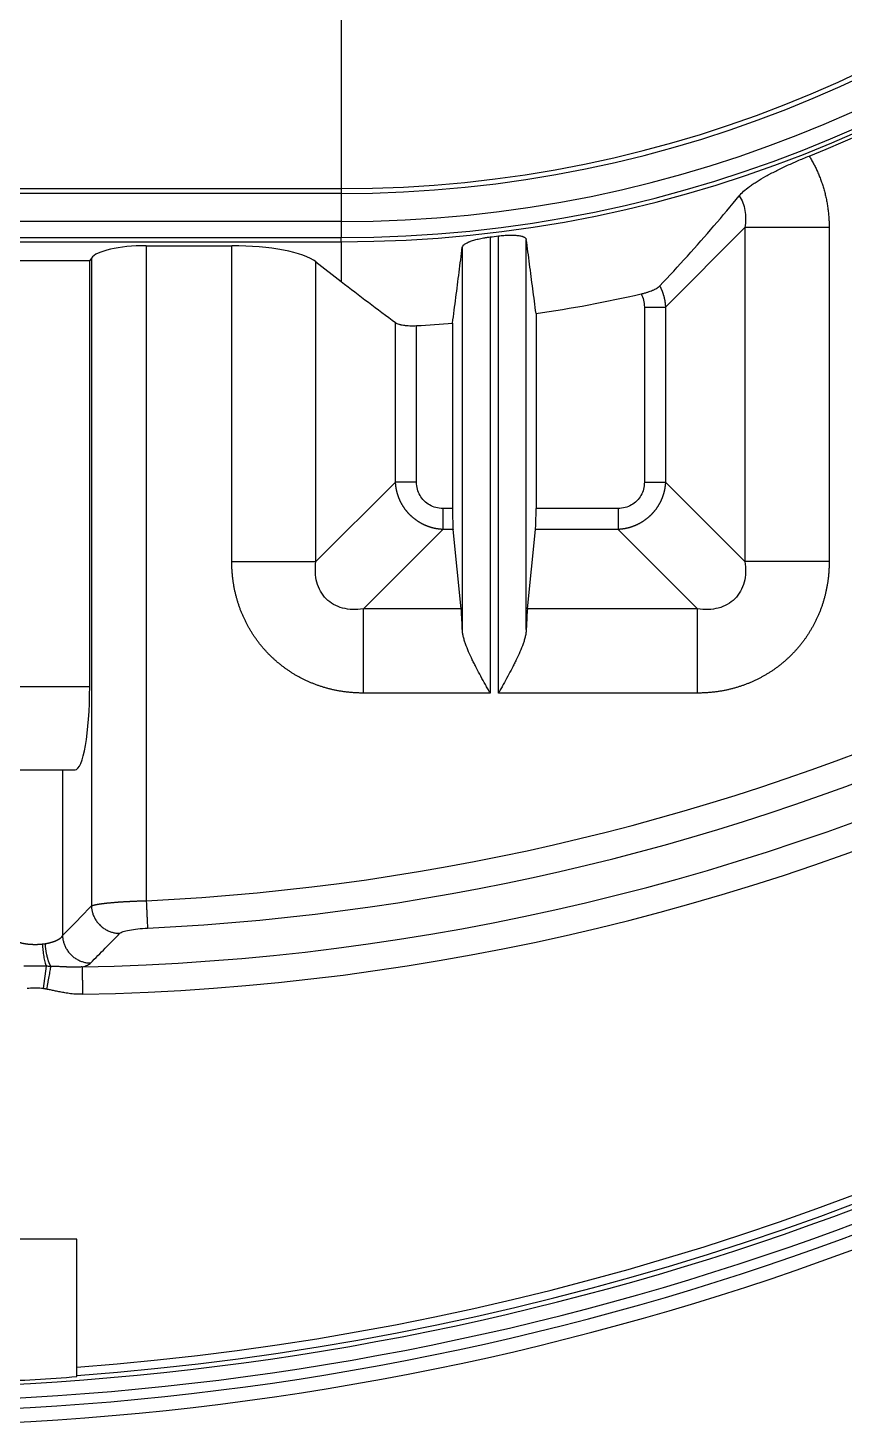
# Model space of a CAD drawing. Header units: millimetres. Extents: x -1286 to 291, y 5350 to 5880.
# Drawn here: x -218.9 to -189.5, y 5578.5 to 5629 of the extents above; entities that cross this region are included whole.
import ezdxf

# ---------------------------------------------------------------- set-up
doc = ezdxf.new("R2010")
doc.units = ezdxf.units.MM
doc.layers.add('粗实线层', color=7, linetype='Continuous', lineweight=35)

msp = doc.modelspace()

# ---------------------------------------------------------------- linework, layer by layer
at = {"layer": '粗实线层', "lineweight": 25}
for p, q in [((-207.617, 5630.04), (-207.617, 5623.219)), ((-251.837, 5623.219), (-207.617, 5623.219)), ((-207.617, 5623.219), (-207.617, 5623.042)), ((-207.617, 5623.042), (-251.837, 5623.042)), ((-207.617, 5623.042), (-207.617, 5622.029)), ((-207.617, 5622.029), (-251.837, 5622.029)), ((-207.617, 5622.029), (-207.617, 5621.449)), ((-195.91, 5618.939), (-193.037, 5621.812)), ((-193.037, 5621.812), (-193.037, 5609.74)), ((-189.996, 5621.812), (-189.996, 5609.74)), ((-251.837, 5621.449), (-207.617, 5621.449)), ((-251.837, 5621.3), (-207.617, 5621.3)), ((-207.617, 5621.3), (-207.617, 5621.449)), ((-207.617, 5621.3), (-207.617, 5619.863)), ((-202.24, 5621.472), (-202.24, 5604.988)), ((-201.939, 5604.988), (-201.939, 5621.509)), ((-200.934, 5607.29), (-200.934, 5621.383)), ((-216.64, 5620.709), (-216.701, 5620.616)), ((-216.64, 5620.709), (-216.64, 5597.295)), ((-214.66, 5621.154), (-214.66, 5597.483)), ((-214.66, 5621.154), (-211.57, 5621.154)), ((-211.57, 5609.74), (-211.57, 5621.154)), ((-203.245, 5621.103), (-203.245, 5607.29)), ((-220.643, 5620.616), (-216.701, 5620.616)), ((-216.701, 5605.223), (-216.701, 5620.616)), ((-208.53, 5620.573), (-207.617, 5619.863)), ((-208.53, 5609.74), (-208.53, 5620.573)), ((-200.582, 5618.704), (-200.582, 5611.662)), ((-196.67, 5618.939), (-196.67, 5612.613)), ((-195.91, 5618.939), (-195.91, 5612.613)), ((-205.657, 5612.613), (-205.657, 5618.377)), ((-204.896, 5612.613), (-204.896, 5618.268)), ((-203.597, 5618.359), (-203.597, 5611.662)), ((-205.657, 5612.613), (-208.53, 5609.74)), ((-195.91, 5612.613), (-193.037, 5609.74)), ((-203.597, 5611.662), (-203.946, 5611.662)), ((-197.62, 5611.662), (-200.582, 5611.662)), ((-203.946, 5610.902), (-206.819, 5608.029)), ((-203.578, 5610.902), (-203.946, 5610.902)), ((-203.287, 5608.029), (-203.578, 5610.902)), ((-200.892, 5608.029), (-200.601, 5610.902)), ((-197.62, 5610.902), (-200.601, 5610.902)), ((-197.62, 5610.902), (-194.747, 5608.029)), ((-203.287, 5608.029), (-206.819, 5608.029)), ((-194.747, 5608.029), (-200.892, 5608.029)), ((-220.643, 5605.223), (-216.701, 5605.223)), ((-202.24, 5604.988), (-206.819, 5604.988)), ((-194.747, 5604.988), (-201.939, 5604.988)), ((-220.111, 5602.208), (-217.233, 5602.208)), ((-217.682, 5602.208), (-217.682, 5596.221)), ((-218.269, 5595.113), (-218.383, 5594.307)), ((-217.165, 5585.246), (-220.18, 5585.246)), ((-217.165, 5580.285), (-217.165, 5585.246))]:
    msp.add_line(p, q, dxfattribs=at)
for centre, radius, start, end in [((-218.672, 5680.9), 83.513, 272.75328, 357.24672), ((-218.672, 5680.9), 84.503, 272.75328, 357.24672), ((-207.617, 5666.83), 45.53, 270, 0), ((-207.617, 5666.83), 43.61, 270, 0), ((-207.617, 5666.83), 44.801, 270, 0), ((-207.617, 5666.83), 43.788, 270, 0), ((-207.617, 5666.83), 45.381, 270, 0), ((-224.702, 5680.9), 102.402, 208.57791, 345.69153), ((-224.702, 5680.9), 101.899, 208.57791, 345.69153), ((-224.702, 5680.9), 101.532, 208.69087, 345.63866), ((-224.702, 5680.9), 101.03, 208.69087, 345.63866), ((-207.617, 5666.83), 45.675, 291.7141, 344.2755), ((-224.702, 5680.9), 100.859, 274.28586, 326.76736), ((-224.702, 5680.9), 100.558, 274.29872, 326.65489), ((-218.672, 5680.9), 85.826, 271.131, 319.90658), ((-218.672, 5680.9), 86.816, 271.131, 320.4543), ((-207.617, 5666.83), 45.675, 276.7601, 277.1416), ((-207.617, 5666.83), 48.638, 278.3165, 282.8633), ((-207.617, 5666.83), 48.638, 273.2066, 274.741), ((-224.702, 5680.9), 100.897, 272.56902, 274.28426)]:
    msp.add_arc(centre, radius, start, end, dxfattribs=at)
for centre, major_axis, ratio, start_param, end_param in [((-214.66, 5620.616), (2.01, 0), 0.267949, 1.570796, 2.96706), ((-211.57, 5620.293), (3.216, 0), 0.267949, 0.331613, 1.570796), ((-203.569, 5611.662), (0, -0.804), 0.034921, 4.712389, 5.951573), ((-200.61, 5611.662), (0, -0.804), 0.034921, 0.331613, 1.570796), ((-203.323, 5604.988), (0, -3.216), 0.034921, 2.368425, 2.80998), ((-200.856, 5604.988), (0, -3.216), 0.034921, 3.473205, 3.914761), ((-217.233, 5605.223), (0, -3.015), 0.176327, 0, 1.570796)]:
    msp.add_ellipse(centre, major_axis=major_axis, ratio=ratio, start_param=start_param, end_param=end_param, dxfattribs=at)
for points, degree, knots in [([(-193.244, 5622.961), (-193.201, 5623.013), (-193.148, 5623.068), (-193.023, 5623.18), (-192.951, 5623.238), (-192.848, 5623.313), (-192.827, 5623.328), (-192.784, 5623.358), (-192.718, 5623.404), (-192.647, 5623.449), (-192.501, 5623.541), (-192.395, 5623.603), (-192.255, 5623.682), (-192.226, 5623.697), (-192.168, 5623.729), (-192.139, 5623.745), (-192.05, 5623.792), (-191.989, 5623.823), (-191.804, 5623.917), (-191.677, 5623.978), (-191.479, 5624.07), (-191.412, 5624.101), (-191.31, 5624.147), (-191.276, 5624.162), (-191.207, 5624.192), (-191.173, 5624.207), (-191, 5624.281), (-190.86, 5624.339), (-190.718, 5624.395)], 3, [0, 0, 0, 0, 0.125, 0.125, 0.25, 0.25, 0.28125, 0.28125, 0.3125, 0.375, 0.375, 0.5, 0.5, 0.53125, 0.53125, 0.5625, 0.5625, 0.625, 0.625, 0.75, 0.75, 0.8125, 0.8125, 0.84375, 0.84375, 0.875, 0.875, 1, 1, 1, 1]), ([(-190.718, 5624.395), (-190.369, 5623.835), (-190.184, 5623.181), (-189.996, 5622.515), (-189.996, 5621.812)], 2, [0, 0, 0, 0.5, 0.5, 1, 1, 1]), ([(-193.244, 5622.961), (-193.193, 5622.883), (-193.15, 5622.799), (-193.082, 5622.62), (-193.056, 5622.526), (-193.022, 5622.331), (-193.014, 5622.23), (-193.013, 5622.023), (-193.021, 5621.918), (-193.037, 5621.812)], 3, [0, 0, 0, 0, 0.25, 0.25, 0.5, 0.5, 0.75, 0.75, 1, 1, 1, 1]), ([(-189.996, 5621.812), (-190.162, 5621.812), (-190.328, 5621.812), (-190.656, 5621.812), (-190.818, 5621.812), (-191.134, 5621.812), (-191.289, 5621.812), (-191.585, 5621.812), (-191.728, 5621.812), (-191.998, 5621.812), (-192.126, 5621.812), (-192.364, 5621.812), (-192.473, 5621.812), (-192.672, 5621.812), (-192.761, 5621.812), (-192.916, 5621.812), (-192.982, 5621.812), (-193.037, 5621.812)], 3, [0, 0, 0, 0, 0.125, 0.125, 0.25, 0.25, 0.375, 0.375, 0.5, 0.5, 0.625, 0.625, 0.75, 0.75, 0.875, 0.875, 1, 1, 1, 1]), ([(-203.245, 5621.103), (-203.243, 5621.121), (-203.234, 5621.138), (-203.213, 5621.165), (-203.205, 5621.174), (-203.19, 5621.188), (-203.184, 5621.193), (-203.173, 5621.202), (-203.167, 5621.206), (-203.134, 5621.229), (-203.103, 5621.247), (-203.049, 5621.274), (-203.03, 5621.282), (-202.999, 5621.295), (-202.988, 5621.3), (-202.966, 5621.308), (-202.955, 5621.313), (-202.898, 5621.334), (-202.848, 5621.35), (-202.768, 5621.372), (-202.74, 5621.38), (-202.682, 5621.394), (-202.653, 5621.401), (-202.563, 5621.421), (-202.501, 5621.433), (-202.421, 5621.446), (-202.405, 5621.449), (-202.372, 5621.454), (-202.356, 5621.457), (-202.307, 5621.464), (-202.274, 5621.468), (-202.24, 5621.472)], 3, [0, 0, 0, 0, 0.125, 0.125, 0.1875, 0.1875, 0.21875, 0.21875, 0.25, 0.25, 0.375, 0.375, 0.4375, 0.4375, 0.46875, 0.46875, 0.5, 0.5, 0.625, 0.625, 0.6875, 0.6875, 0.75, 0.75, 0.875, 0.875, 0.90625, 0.90625, 0.9375, 0.9375, 1, 1, 1, 1]), ([(-201.939, 5621.509), (-201.874, 5621.517), (-201.809, 5621.523), (-201.715, 5621.531), (-201.683, 5621.533), (-201.636, 5621.535), (-201.621, 5621.536), (-201.59, 5621.537), (-201.575, 5621.537), (-201.5, 5621.539), (-201.442, 5621.539), (-201.374, 5621.536), (-201.361, 5621.535), (-201.335, 5621.534), (-201.322, 5621.533), (-201.284, 5621.53), (-201.259, 5621.528), (-201.19, 5621.519), (-201.149, 5621.512), (-201.103, 5621.5), (-201.094, 5621.498), (-201.077, 5621.493), (-201.052, 5621.485), (-201.017, 5621.471), (-200.994, 5621.458), (-200.974, 5621.445), (-200.966, 5621.438), (-200.945, 5621.416), (-200.936, 5621.4), (-200.934, 5621.383)], 3, [0, 0, 0, 0, 0.125, 0.125, 0.1875, 0.1875, 0.21875, 0.21875, 0.25, 0.25, 0.375, 0.375, 0.40625, 0.40625, 0.4375, 0.4375, 0.5, 0.5, 0.625, 0.625, 0.65625, 0.65625, 0.6875, 0.75, 0.8125, 0.8125, 0.875, 0.875, 1, 1, 1, 1]), ([(-196.789, 5619.413), (-196.751, 5619.421), (-196.714, 5619.431), (-196.641, 5619.45), (-196.605, 5619.461), (-196.552, 5619.478), (-196.534, 5619.483), (-196.5, 5619.495), (-196.483, 5619.501), (-196.434, 5619.519), (-196.402, 5619.531), (-196.358, 5619.551), (-196.343, 5619.557), (-196.315, 5619.57), (-196.301, 5619.577), (-196.262, 5619.596), (-196.238, 5619.61), (-196.206, 5619.629), (-196.196, 5619.636), (-196.176, 5619.649), (-196.167, 5619.656), (-196.142, 5619.675), (-196.128, 5619.688), (-196.116, 5619.7)], 3, [0, 0, 0, 0, 0.125, 0.125, 0.25, 0.25, 0.3125, 0.3125, 0.375, 0.375, 0.5, 0.5, 0.5625, 0.5625, 0.625, 0.625, 0.75, 0.75, 0.8125, 0.8125, 0.875, 0.875, 1, 1, 1, 1]), ([(-196.116, 5619.7), (-196.112, 5619.694), (-196.106, 5619.681), (-196.096, 5619.662), (-196.086, 5619.642), (-196.077, 5619.622), (-196.068, 5619.602), (-196.059, 5619.582), (-196.05, 5619.562), (-196.041, 5619.541), (-196.033, 5619.521), (-196.025, 5619.5), (-196.017, 5619.479), (-196.01, 5619.458), (-196.002, 5619.437), (-195.995, 5619.415), (-195.989, 5619.394), (-195.982, 5619.372), (-195.976, 5619.35), (-195.97, 5619.328), (-195.964, 5619.306), (-195.958, 5619.284), (-195.953, 5619.262), (-195.948, 5619.24), (-195.943, 5619.217), (-195.939, 5619.194), (-195.935, 5619.172), (-195.931, 5619.149), (-195.927, 5619.126), (-195.924, 5619.103), (-195.921, 5619.08), (-195.919, 5619.056), (-195.916, 5619.033), (-195.914, 5619.01), (-195.912, 5618.986), (-195.911, 5618.963), (-195.91, 5618.947), (-195.91, 5618.939)], 3, [0, 0, 0, 0, 0.02729, 0.054653, 0.082089, 0.109598, 0.13718, 0.164836, 0.192566, 0.22037, 0.248248, 0.276201, 0.304229, 0.332332, 0.360511, 0.388765, 0.417095, 0.445502, 0.473984, 0.502544, 0.53118, 0.559893, 0.588684, 0.617552, 0.646498, 0.675522, 0.704624, 0.733805, 0.763065, 0.792403, 0.821821, 0.851318, 0.880894, 0.91055, 0.940287, 0.970103, 1, 1, 1, 1]), ([(-205.657, 5618.377), (-205.643, 5618.367), (-205.611, 5618.348), (-205.567, 5618.332), (-205.531, 5618.32), (-205.517, 5618.316), (-205.49, 5618.309), (-205.476, 5618.305), (-205.432, 5618.296), (-205.401, 5618.29), (-205.359, 5618.284), (-205.35, 5618.283), (-205.333, 5618.28), (-205.324, 5618.279), (-205.297, 5618.276), (-205.279, 5618.274), (-205.223, 5618.269), (-205.184, 5618.267), (-205.125, 5618.265), (-205.105, 5618.264), (-205.064, 5618.264), (-205.043, 5618.264), (-204.981, 5618.265), (-204.939, 5618.266), (-204.896, 5618.268)], 3, [0, 0, 0, 0, 0.125, 0.25, 0.25, 0.3125, 0.3125, 0.375, 0.375, 0.5, 0.5, 0.53125, 0.53125, 0.5625, 0.5625, 0.625, 0.625, 0.75, 0.75, 0.8125, 0.8125, 0.875, 0.875, 1, 1, 1, 1]), ([(-203.946, 5610.902), (-203.953, 5610.903), (-203.966, 5610.903), (-203.987, 5610.904), (-204.007, 5610.906), (-204.027, 5610.908), (-204.047, 5610.91), (-204.067, 5610.912), (-204.087, 5610.914), (-204.107, 5610.917), (-204.127, 5610.919), (-204.147, 5610.923), (-204.167, 5610.926), (-204.187, 5610.929), (-204.207, 5610.933), (-204.226, 5610.937), (-204.246, 5610.941), (-204.266, 5610.945), (-204.285, 5610.95), (-204.305, 5610.955), (-204.324, 5610.96), (-204.344, 5610.965), (-204.363, 5610.971), (-204.382, 5610.976), (-204.402, 5610.982), (-204.421, 5610.988), (-204.44, 5610.995), (-204.459, 5611.001), (-204.478, 5611.008), (-204.497, 5611.015), (-204.516, 5611.022), (-204.534, 5611.03), (-204.553, 5611.037), (-204.571, 5611.045), (-204.59, 5611.053), (-204.608, 5611.061), (-204.626, 5611.07), (-204.645, 5611.078), (-204.663, 5611.087), (-204.681, 5611.096), (-204.698, 5611.105), (-204.716, 5611.115), (-204.734, 5611.124), (-204.751, 5611.134), (-204.769, 5611.144), (-204.786, 5611.155), (-204.803, 5611.165), (-204.82, 5611.176), (-204.837, 5611.186), (-204.854, 5611.197), (-204.871, 5611.208), (-204.887, 5611.22), (-204.904, 5611.231), (-204.92, 5611.243), (-204.936, 5611.255), (-204.952, 5611.267), (-204.968, 5611.279), (-204.984, 5611.292), (-204.999, 5611.304), (-205.015, 5611.317), (-205.03, 5611.33), (-205.045, 5611.343), (-205.06, 5611.357), (-205.075, 5611.37), (-205.09, 5611.384), (-205.105, 5611.397), (-205.119, 5611.411), (-205.133, 5611.425), (-205.147, 5611.44), (-205.161, 5611.454), (-205.175, 5611.469), (-205.189, 5611.483), (-205.202, 5611.498), (-205.216, 5611.513), (-205.229, 5611.529), (-205.242, 5611.544), (-205.254, 5611.559), (-205.267, 5611.575), (-205.279, 5611.591), (-205.292, 5611.607), (-205.304, 5611.623), (-205.316, 5611.639), (-205.327, 5611.655), (-205.339, 5611.672), (-205.35, 5611.688), (-205.361, 5611.705), (-205.372, 5611.722), (-205.383, 5611.739), (-205.394, 5611.756), (-205.404, 5611.773), (-205.414, 5611.79), (-205.425, 5611.808), (-205.434, 5611.825), (-205.444, 5611.843), (-205.453, 5611.86), (-205.463, 5611.878), (-205.472, 5611.896), (-205.481, 5611.914), (-205.489, 5611.932), (-205.498, 5611.951), (-205.506, 5611.969), (-205.514, 5611.987), (-205.522, 5612.006), (-205.529, 5612.025), (-205.537, 5612.043), (-205.544, 5612.062), (-205.551, 5612.081), (-205.558, 5612.1), (-205.564, 5612.119), (-205.57, 5612.138), (-205.577, 5612.157), (-205.582, 5612.176), (-205.588, 5612.196), (-205.594, 5612.215), (-205.599, 5612.234), (-205.604, 5612.254), (-205.609, 5612.273), (-205.613, 5612.293), (-205.618, 5612.313), (-205.622, 5612.332), (-205.626, 5612.352), (-205.63, 5612.372), (-205.633, 5612.392), (-205.636, 5612.412), (-205.639, 5612.432), (-205.642, 5612.452), (-205.645, 5612.472), (-205.647, 5612.492), (-205.649, 5612.512), (-205.651, 5612.532), (-205.653, 5612.552), (-205.654, 5612.572), (-205.656, 5612.593), (-205.656, 5612.606), (-205.657, 5612.613)], 3, [0, 0, 0, 0, 0.007655, 0.015306, 0.022954, 0.030598, 0.038239, 0.045876, 0.05351, 0.061141, 0.068769, 0.076393, 0.084014, 0.091632, 0.099247, 0.106859, 0.114468, 0.122075, 0.129678, 0.137279, 0.144877, 0.152473, 0.160065, 0.167656, 0.175244, 0.182829, 0.190412, 0.197993, 0.205572, 0.213148, 0.220722, 0.228294, 0.235864, 0.243433, 0.250999, 0.258563, 0.266126, 0.273687, 0.281246, 0.288803, 0.296359, 0.303914, 0.311467, 0.319018, 0.326568, 0.334117, 0.341665, 0.349211, 0.356757, 0.364301, 0.371844, 0.379387, 0.386928, 0.394469, 0.402008, 0.409548, 0.417086, 0.424624, 0.432161, 0.439698, 0.447234, 0.45477, 0.462305, 0.469841, 0.477376, 0.484911, 0.492446, 0.49998, 0.507515, 0.51505, 0.522585, 0.53012, 0.537655, 0.545191, 0.552727, 0.560264, 0.5678, 0.575338, 0.582876, 0.590414, 0.597954, 0.605494, 0.613035, 0.620576, 0.628119, 0.635663, 0.643207, 0.650753, 0.6583, 0.665848, 0.673397, 0.680948, 0.6885, 0.696053, 0.703608, 0.711165, 0.718723, 0.726282, 0.733844, 0.741407, 0.748972, 0.756539, 0.764107, 0.771678, 0.779251, 0.786826, 0.794403, 0.801982, 0.809564, 0.817148, 0.824734, 0.832322, 0.839914, 0.847507, 0.855104, 0.862703, 0.870304, 0.877909, 0.885516, 0.893126, 0.900739, 0.908355, 0.915974, 0.923596, 0.931221, 0.93885, 0.946482, 0.954117, 0.961755, 0.969397, 0.977043, 0.984691, 0.992344, 1, 1, 1, 1]), ([(-195.91, 5612.613), (-195.91, 5612.606), (-195.91, 5612.593), (-195.912, 5612.572), (-195.913, 5612.552), (-195.915, 5612.532), (-195.917, 5612.512), (-195.919, 5612.492), (-195.921, 5612.472), (-195.924, 5612.452), (-195.927, 5612.432), (-195.93, 5612.412), (-195.933, 5612.392), (-195.937, 5612.372), (-195.94, 5612.352), (-195.944, 5612.333), (-195.948, 5612.313), (-195.953, 5612.293), (-195.957, 5612.274), (-195.962, 5612.254), (-195.967, 5612.235), (-195.972, 5612.215), (-195.978, 5612.196), (-195.984, 5612.176), (-195.989, 5612.157), (-195.996, 5612.138), (-196.002, 5612.119), (-196.008, 5612.1), (-196.015, 5612.081), (-196.022, 5612.062), (-196.029, 5612.043), (-196.037, 5612.025), (-196.044, 5612.006), (-196.052, 5611.988), (-196.06, 5611.969), (-196.068, 5611.951), (-196.077, 5611.933), (-196.086, 5611.914), (-196.094, 5611.896), (-196.103, 5611.878), (-196.113, 5611.861), (-196.122, 5611.843), (-196.132, 5611.825), (-196.142, 5611.808), (-196.152, 5611.79), (-196.162, 5611.773), (-196.172, 5611.756), (-196.183, 5611.739), (-196.194, 5611.722), (-196.205, 5611.705), (-196.216, 5611.688), (-196.227, 5611.672), (-196.239, 5611.655), (-196.25, 5611.639), (-196.262, 5611.623), (-196.274, 5611.607), (-196.287, 5611.591), (-196.299, 5611.575), (-196.312, 5611.56), (-196.324, 5611.544), (-196.337, 5611.529), (-196.35, 5611.514), (-196.364, 5611.499), (-196.377, 5611.484), (-196.391, 5611.469), (-196.405, 5611.454), (-196.419, 5611.44), (-196.433, 5611.426), (-196.447, 5611.411), (-196.461, 5611.398), (-196.476, 5611.384), (-196.491, 5611.37), (-196.506, 5611.357), (-196.521, 5611.343), (-196.536, 5611.33), (-196.551, 5611.317), (-196.567, 5611.304), (-196.582, 5611.292), (-196.598, 5611.279), (-196.614, 5611.267), (-196.63, 5611.255), (-196.646, 5611.243), (-196.662, 5611.231), (-196.679, 5611.22), (-196.695, 5611.209), (-196.712, 5611.197), (-196.729, 5611.186), (-196.746, 5611.176), (-196.763, 5611.165), (-196.78, 5611.155), (-196.797, 5611.144), (-196.815, 5611.134), (-196.832, 5611.125), (-196.85, 5611.115), (-196.868, 5611.105), (-196.885, 5611.096), (-196.903, 5611.087), (-196.921, 5611.078), (-196.94, 5611.07), (-196.958, 5611.061), (-196.976, 5611.053), (-196.995, 5611.045), (-197.013, 5611.037), (-197.032, 5611.03), (-197.05, 5611.022), (-197.069, 5611.015), (-197.088, 5611.008), (-197.107, 5611.001), (-197.126, 5610.995), (-197.145, 5610.988), (-197.164, 5610.982), (-197.184, 5610.976), (-197.203, 5610.971), (-197.222, 5610.965), (-197.242, 5610.96), (-197.261, 5610.955), (-197.281, 5610.95), (-197.3, 5610.946), (-197.32, 5610.941), (-197.34, 5610.937), (-197.359, 5610.933), (-197.379, 5610.929), (-197.399, 5610.926), (-197.419, 5610.923), (-197.439, 5610.919), (-197.459, 5610.917), (-197.479, 5610.914), (-197.499, 5610.912), (-197.519, 5610.91), (-197.539, 5610.908), (-197.559, 5610.906), (-197.58, 5610.904), (-197.6, 5610.903), (-197.613, 5610.903), (-197.62, 5610.902)], 3, [0, 0, 0, 0, 0.007654, 0.015305, 0.022952, 0.030595, 0.038235, 0.045872, 0.053505, 0.061135, 0.068762, 0.076386, 0.084006, 0.091624, 0.099238, 0.106849, 0.114458, 0.122064, 0.129667, 0.137267, 0.144864, 0.152459, 0.160052, 0.167641, 0.175229, 0.182814, 0.190396, 0.197977, 0.205555, 0.213131, 0.220704, 0.228276, 0.235846, 0.243413, 0.250979, 0.258543, 0.266105, 0.273666, 0.281225, 0.288782, 0.296338, 0.303892, 0.311444, 0.318996, 0.326546, 0.334094, 0.341642, 0.349188, 0.356733, 0.364277, 0.37182, 0.379362, 0.386904, 0.394444, 0.401984, 0.409523, 0.417061, 0.424599, 0.432136, 0.439672, 0.447209, 0.454744, 0.46228, 0.469815, 0.47735, 0.484885, 0.49242, 0.499955, 0.507489, 0.515024, 0.522559, 0.530094, 0.53763, 0.545166, 0.552702, 0.560238, 0.567775, 0.575313, 0.582851, 0.59039, 0.597929, 0.605469, 0.61301, 0.620552, 0.628095, 0.635639, 0.643184, 0.65073, 0.658277, 0.665825, 0.673375, 0.680926, 0.688478, 0.696032, 0.703587, 0.711144, 0.718702, 0.726262, 0.733824, 0.741387, 0.748953, 0.75652, 0.764089, 0.77166, 0.779234, 0.786809, 0.794386, 0.801966, 0.809548, 0.817133, 0.824719, 0.832308, 0.8399, 0.847494, 0.855091, 0.862691, 0.870293, 0.877898, 0.885506, 0.893116, 0.90073, 0.908347, 0.915966, 0.923589, 0.931215, 0.938844, 0.946477, 0.954113, 0.961752, 0.969394, 0.97704, 0.98469, 0.992343, 1, 1, 1, 1]), ([(-196.67, 5612.613), (-196.587, 5612.613), (-196.504, 5612.613), (-196.346, 5612.613), (-196.27, 5612.613), (-196.135, 5612.613), (-196.075, 5612.613), (-195.976, 5612.613), (-195.937, 5612.613), (-195.91, 5612.613)], 3, [0, 0, 0, 0, 0.25, 0.25, 0.5, 0.5, 0.75, 0.75, 1, 1, 1, 1]), ([(-203.946, 5611.662), (-203.946, 5611.579), (-203.946, 5611.496), (-203.946, 5611.338), (-203.946, 5611.263), (-203.946, 5611.128), (-203.946, 5611.068), (-203.946, 5610.969), (-203.946, 5610.929), (-203.946, 5610.902)], 3, [0, 0, 0, 0, 0.25, 0.25, 0.5, 0.5, 0.75, 0.75, 1, 1, 1, 1]), ([(-211.57, 5609.74), (-211.404, 5609.74), (-211.238, 5609.74), (-210.91, 5609.74), (-210.748, 5609.74), (-210.432, 5609.74), (-210.278, 5609.74), (-209.981, 5609.74), (-209.838, 5609.74), (-209.568, 5609.74), (-209.44, 5609.74), (-209.203, 5609.74), (-209.093, 5609.74), (-208.894, 5609.74), (-208.805, 5609.74), (-208.65, 5609.74), (-208.584, 5609.74), (-208.53, 5609.74)], 3, [0, 0, 0, 0, 0.125, 0.125, 0.25, 0.25, 0.375, 0.375, 0.5, 0.5, 0.625, 0.625, 0.75, 0.75, 0.875, 0.875, 1, 1, 1, 1]), ([(-206.819, 5604.988), (-207.316, 5604.989), (-207.793, 5605.083), (-208.259, 5605.175), (-208.693, 5605.355), (-209.119, 5605.531), (-209.501, 5605.786), (-209.879, 5606.039), (-210.521, 5606.681), (-210.774, 5607.06), (-211.028, 5607.441), (-211.205, 5607.868), (-211.384, 5608.301), (-211.476, 5608.767), (-211.57, 5609.243), (-211.57, 5609.74)], 2, [0, 0, 0, 0.125, 0.125, 0.25, 0.25, 0.375, 0.375, 0.5, 0.625, 0.625, 0.75, 0.75, 0.875, 0.875, 1, 1, 1]), ([(-206.819, 5608.029), (-206.949, 5608.01), (-207.078, 5608.003), (-207.329, 5608.013), (-207.451, 5608.03), (-207.682, 5608.091), (-207.791, 5608.134), (-207.992, 5608.247), (-208.083, 5608.315), (-208.243, 5608.476), (-208.312, 5608.567), (-208.424, 5608.768), (-208.468, 5608.877), (-208.529, 5609.108), (-208.546, 5609.23), (-208.556, 5609.481), (-208.548, 5609.61), (-208.53, 5609.74)], 3, [0, 0, 0, 0, 0.125, 0.125, 0.25, 0.25, 0.375, 0.375, 0.5, 0.5, 0.625, 0.625, 0.75, 0.75, 0.875, 0.875, 1, 1, 1, 1]), ([(-193.037, 5609.74), (-193.018, 5609.61), (-193.01, 5609.481), (-193.02, 5609.23), (-193.037, 5609.108), (-193.098, 5608.877), (-193.142, 5608.768), (-193.254, 5608.567), (-193.323, 5608.476), (-193.483, 5608.315), (-193.574, 5608.247), (-193.775, 5608.134), (-193.884, 5608.091), (-194.116, 5608.03), (-194.237, 5608.013), (-194.488, 5608.003), (-194.617, 5608.01), (-194.747, 5608.029)], 3, [0, 0, 0, 0, 0.125, 0.125, 0.25, 0.25, 0.375, 0.375, 0.5, 0.5, 0.625, 0.625, 0.75, 0.75, 0.875, 0.875, 1, 1, 1, 1]), ([(-189.996, 5609.74), (-189.996, 5609.243), (-190.09, 5608.766), (-190.182, 5608.3), (-190.362, 5607.866), (-190.538, 5607.44), (-190.793, 5607.058), (-191.046, 5606.68), (-191.688, 5606.038), (-192.067, 5605.785), (-192.448, 5605.531), (-192.875, 5605.354), (-193.308, 5605.175), (-193.774, 5605.083), (-194.25, 5604.989), (-194.747, 5604.988)], 2, [0, 0, 0, 0.125, 0.125, 0.25, 0.25, 0.375, 0.375, 0.5, 0.625, 0.625, 0.75, 0.75, 0.875, 0.875, 1, 1, 1]), ([(-194.747, 5604.988), (-194.747, 5605.155), (-194.747, 5605.321), (-194.747, 5605.649), (-194.747, 5605.811), (-194.747, 5606.127), (-194.747, 5606.281), (-194.747, 5606.578), (-194.747, 5606.721), (-194.747, 5606.991), (-194.747, 5607.119), (-194.747, 5607.356), (-194.747, 5607.466), (-194.747, 5607.665), (-194.747, 5607.754), (-194.747, 5607.909), (-194.747, 5607.975), (-194.747, 5608.029)], 3, [0, 0, 0, 0, 0.125, 0.125, 0.25, 0.25, 0.375, 0.375, 0.5, 0.5, 0.625, 0.625, 0.75, 0.75, 0.875, 0.875, 1, 1, 1, 1]), ([(-202.24, 5604.988), (-202.248, 5605.001), (-202.255, 5605.014), (-202.269, 5605.039), (-202.29, 5605.077), (-202.34, 5605.166), (-202.382, 5605.242), (-202.466, 5605.393), (-202.521, 5605.493), (-202.629, 5605.693), (-202.683, 5605.793), (-202.76, 5605.943), (-202.786, 5605.993), (-202.836, 5606.092), (-202.86, 5606.141), (-202.931, 5606.288), (-202.976, 5606.385), (-203.058, 5606.575), (-203.095, 5606.67), (-203.136, 5606.787), (-203.144, 5606.81), (-203.159, 5606.856), (-203.167, 5606.879), (-203.187, 5606.947), (-203.199, 5606.992), (-203.219, 5607.079), (-203.227, 5607.123), (-203.239, 5607.208), (-203.243, 5607.249), (-203.245, 5607.29)], 3, [0, 0, 0, 0, 0.015625, 0.015625, 0.03125, 0.0625, 0.125, 0.125, 0.25, 0.25, 0.375, 0.375, 0.4375, 0.4375, 0.5, 0.5, 0.625, 0.625, 0.75, 0.75, 0.78125, 0.78125, 0.8125, 0.8125, 0.875, 0.875, 0.9375, 0.9375, 1, 1, 1, 1]), ([(-200.934, 5607.29), (-200.936, 5607.249), (-200.94, 5607.208), (-200.952, 5607.123), (-200.96, 5607.079), (-200.98, 5606.992), (-200.992, 5606.947), (-201.013, 5606.879), (-201.02, 5606.856), (-201.035, 5606.81), (-201.043, 5606.787), (-201.084, 5606.67), (-201.121, 5606.575), (-201.203, 5606.385), (-201.248, 5606.288), (-201.319, 5606.141), (-201.343, 5606.092), (-201.393, 5605.993), (-201.419, 5605.943), (-201.496, 5605.793), (-201.55, 5605.693), (-201.658, 5605.493), (-201.713, 5605.393), (-201.797, 5605.242), (-201.839, 5605.166), (-201.889, 5605.077), (-201.91, 5605.039), (-201.924, 5605.014), (-201.932, 5605.001), (-201.939, 5604.988)], 3, [0, 0, 0, 0, 0.0625, 0.0625, 0.125, 0.125, 0.1875, 0.1875, 0.21875, 0.21875, 0.25, 0.25, 0.375, 0.375, 0.5, 0.5, 0.5625, 0.5625, 0.625, 0.625, 0.75, 0.75, 0.875, 0.875, 0.9375, 0.96875, 0.984375, 0.984375, 1, 1, 1, 1]), ([(-216.64, 5597.295), (-216.639, 5597.296), (-216.636, 5597.297), (-216.632, 5597.299), (-216.628, 5597.301), (-216.623, 5597.303), (-216.618, 5597.305), (-216.614, 5597.307), (-216.609, 5597.308), (-216.603, 5597.31), (-216.598, 5597.312), (-216.592, 5597.314), (-216.586, 5597.316), (-216.581, 5597.318), (-216.574, 5597.319), (-216.568, 5597.321), (-216.562, 5597.323), (-216.555, 5597.325), (-216.549, 5597.327), (-216.542, 5597.328), (-216.535, 5597.33), (-216.528, 5597.332), (-216.521, 5597.333), (-216.513, 5597.335), (-216.506, 5597.337), (-216.498, 5597.338), (-216.49, 5597.34), (-216.483, 5597.342), (-216.475, 5597.343), (-216.467, 5597.345), (-216.459, 5597.346), (-216.451, 5597.348), (-216.442, 5597.35), (-216.434, 5597.351), (-216.425, 5597.353), (-216.417, 5597.354), (-216.408, 5597.356), (-216.4, 5597.357), (-216.391, 5597.359), (-216.382, 5597.36), (-216.373, 5597.362), (-216.364, 5597.363), (-216.356, 5597.364), (-216.347, 5597.366), (-216.337, 5597.367), (-216.328, 5597.369), (-216.319, 5597.37), (-216.31, 5597.371), (-216.301, 5597.373), (-216.292, 5597.374), (-216.282, 5597.375), (-216.273, 5597.377), (-216.264, 5597.378), (-216.254, 5597.379), (-216.245, 5597.38), (-216.236, 5597.382), (-216.226, 5597.383), (-216.217, 5597.384), (-216.207, 5597.385), (-216.198, 5597.386), (-216.189, 5597.388), (-216.179, 5597.389), (-216.17, 5597.39), (-216.16, 5597.391), (-216.151, 5597.392), (-216.142, 5597.393), (-216.132, 5597.394), (-216.123, 5597.395), (-216.114, 5597.396), (-216.104, 5597.397), (-216.095, 5597.399), (-216.086, 5597.4), (-216.077, 5597.401), (-216.067, 5597.402), (-216.058, 5597.403), (-216.049, 5597.404), (-216.04, 5597.404), (-216.031, 5597.405), (-216.022, 5597.406), (-216.013, 5597.407), (-216.004, 5597.408), (-215.995, 5597.409), (-215.986, 5597.41), (-215.978, 5597.411), (-215.969, 5597.412), (-215.96, 5597.412), (-215.942, 5597.414), (-215.914, 5597.417), (-215.876, 5597.42), (-215.837, 5597.423), (-215.798, 5597.427), (-215.759, 5597.43), (-215.719, 5597.433), (-215.678, 5597.436), (-215.637, 5597.439), (-215.596, 5597.442), (-215.555, 5597.444), (-215.513, 5597.447), (-215.471, 5597.45), (-215.429, 5597.452), (-215.387, 5597.454), (-215.344, 5597.457), (-215.301, 5597.459), (-215.259, 5597.461), (-215.216, 5597.463), (-215.173, 5597.465), (-215.13, 5597.467), (-215.087, 5597.469), (-215.044, 5597.471), (-215.001, 5597.473), (-214.958, 5597.474), (-214.915, 5597.476), (-214.872, 5597.477), (-214.829, 5597.479), (-214.787, 5597.48), (-214.745, 5597.481), (-214.703, 5597.482), (-214.674, 5597.483), (-214.66, 5597.483)], 3, [0, 0, 0, 0, 0.007762, 0.01548, 0.023154, 0.030783, 0.038368, 0.045908, 0.053403, 0.060854, 0.068261, 0.075623, 0.082941, 0.090214, 0.097443, 0.104627, 0.111767, 0.118863, 0.125913, 0.13292, 0.139882, 0.146799, 0.153672, 0.160501, 0.167285, 0.174025, 0.18072, 0.18737, 0.193977, 0.200538, 0.207056, 0.213528, 0.219957, 0.226341, 0.23268, 0.238975, 0.245225, 0.251431, 0.257593, 0.26371, 0.269782, 0.275811, 0.281794, 0.287733, 0.293628, 0.299478, 0.305284, 0.311045, 0.316762, 0.322435, 0.328063, 0.333646, 0.339185, 0.344679, 0.35013, 0.355535, 0.360896, 0.366213, 0.371485, 0.376713, 0.381896, 0.387035, 0.392129, 0.397179, 0.402184, 0.407145, 0.412062, 0.416934, 0.421762, 0.426545, 0.431283, 0.435978, 0.440627, 0.445233, 0.449793, 0.45431, 0.458782, 0.463209, 0.467592, 0.471931, 0.476225, 0.480474, 0.48468, 0.48884, 0.492957, 0.497028, 0.501056, 0.518335, 0.535534, 0.552655, 0.569696, 0.586658, 0.603541, 0.620345, 0.637069, 0.653715, 0.670282, 0.686769, 0.703178, 0.719508, 0.735759, 0.751931, 0.768025, 0.78404, 0.799976, 0.815833, 0.831612, 0.847312, 0.862933, 0.878476, 0.893941, 0.909327, 0.924635, 0.939864, 0.955016, 0.970089, 0.985083, 1, 1, 1, 1]), ([(-214.66, 5597.483), (-214.658, 5597.425), (-214.655, 5597.366), (-214.649, 5597.251), (-214.647, 5597.195), (-214.641, 5597.085), (-214.639, 5597.032), (-214.634, 5596.931), (-214.632, 5596.883), (-214.627, 5596.793), (-214.625, 5596.752), (-214.622, 5596.677), (-214.62, 5596.643), (-214.617, 5596.585), (-214.616, 5596.56), (-214.614, 5596.52), (-214.613, 5596.505), (-214.613, 5596.495)], 3, [0, 0, 0, 0, 0.125, 0.125, 0.25, 0.25, 0.375, 0.375, 0.5, 0.5, 0.625, 0.625, 0.75, 0.75, 0.875, 0.875, 1, 1, 1, 1]), ([(-219.662, 5596.221), (-219.661, 5596.219), (-219.659, 5596.216), (-219.656, 5596.21), (-219.653, 5596.205), (-219.65, 5596.2), (-219.646, 5596.195), (-219.642, 5596.189), (-219.638, 5596.184), (-219.634, 5596.179), (-219.63, 5596.174), (-219.625, 5596.169), (-219.621, 5596.164), (-219.616, 5596.16), (-219.611, 5596.155), (-219.605, 5596.15), (-219.6, 5596.145), (-219.594, 5596.14), (-219.589, 5596.136), (-219.583, 5596.131), (-219.577, 5596.127), (-219.571, 5596.122), (-219.565, 5596.118), (-219.558, 5596.113), (-219.552, 5596.109), (-219.545, 5596.105), (-219.538, 5596.1), (-219.531, 5596.096), (-219.524, 5596.092), (-219.517, 5596.088), (-219.51, 5596.084), (-219.503, 5596.08), (-219.495, 5596.076), (-219.488, 5596.072), (-219.48, 5596.068), (-219.472, 5596.064), (-219.464, 5596.06), (-219.456, 5596.057), (-219.448, 5596.053), (-219.44, 5596.049), (-219.432, 5596.046), (-219.424, 5596.042), (-219.416, 5596.039), (-219.407, 5596.035), (-219.399, 5596.032), (-219.39, 5596.028), (-219.382, 5596.025), (-219.373, 5596.022), (-219.365, 5596.019), (-219.356, 5596.015), (-219.347, 5596.012), (-219.338, 5596.009), (-219.33, 5596.006), (-219.321, 5596.003), (-219.312, 5596), (-219.303, 5595.997), (-219.294, 5595.995), (-219.285, 5595.992), (-219.276, 5595.989), (-219.267, 5595.986), (-219.258, 5595.984), (-219.249, 5595.981), (-219.24, 5595.978), (-219.231, 5595.976), (-219.222, 5595.973), (-219.213, 5595.971), (-219.204, 5595.969), (-219.195, 5595.966), (-219.185, 5595.964), (-219.176, 5595.962), (-219.167, 5595.96), (-219.158, 5595.958), (-219.149, 5595.955), (-219.14, 5595.953), (-219.131, 5595.951), (-219.122, 5595.949), (-219.113, 5595.948), (-219.104, 5595.946), (-219.095, 5595.944), (-219.086, 5595.942), (-219.077, 5595.94), (-219.068, 5595.939), (-219.06, 5595.937), (-219.051, 5595.936), (-219.042, 5595.934), (-219.033, 5595.933), (-219.025, 5595.931), (-219.016, 5595.93), (-219.007, 5595.929), (-218.999, 5595.927), (-218.99, 5595.926), (-218.981, 5595.925), (-218.973, 5595.924), (-218.964, 5595.923), (-218.956, 5595.922), (-218.948, 5595.921), (-218.939, 5595.92), (-218.934, 5595.919), (-218.931, 5595.919)], 3, [0, 0, 0, 0, 0.013641, 0.027212, 0.040715, 0.054148, 0.067513, 0.080808, 0.094035, 0.107193, 0.120281, 0.133301, 0.146253, 0.159135, 0.171949, 0.184693, 0.19737, 0.209977, 0.222516, 0.234986, 0.247388, 0.259721, 0.271985, 0.284181, 0.296309, 0.308368, 0.320359, 0.332281, 0.344135, 0.355921, 0.367639, 0.379288, 0.390869, 0.402382, 0.413827, 0.425204, 0.436513, 0.447754, 0.458927, 0.470032, 0.481069, 0.492038, 0.50294, 0.513774, 0.52454, 0.535239, 0.54587, 0.556433, 0.566929, 0.577358, 0.587719, 0.598013, 0.60824, 0.6184, 0.628492, 0.638518, 0.648476, 0.658367, 0.668192, 0.677949, 0.68764, 0.697264, 0.706822, 0.716313, 0.725737, 0.735095, 0.744387, 0.753612, 0.762771, 0.771864, 0.780891, 0.789852, 0.798747, 0.807576, 0.81634, 0.825038, 0.83367, 0.842237, 0.850739, 0.859175, 0.867547, 0.875853, 0.884094, 0.892271, 0.900382, 0.90843, 0.916412, 0.92433, 0.932184, 0.939974, 0.9477, 0.955362, 0.96296, 0.970495, 0.977966, 0.985374, 0.992718, 1, 1, 1, 1]), ([(-218.931, 5595.919), (-218.926, 5595.918), (-218.917, 5595.917), (-218.902, 5595.916), (-218.887, 5595.914), (-218.873, 5595.913), (-218.858, 5595.912), (-218.843, 5595.911), (-218.829, 5595.91), (-218.814, 5595.909), (-218.799, 5595.908), (-218.784, 5595.908), (-218.769, 5595.907), (-218.754, 5595.907), (-218.739, 5595.906), (-218.724, 5595.906), (-218.709, 5595.905), (-218.694, 5595.905), (-218.679, 5595.905), (-218.664, 5595.905), (-218.65, 5595.905), (-218.635, 5595.905), (-218.62, 5595.906), (-218.605, 5595.906), (-218.59, 5595.907), (-218.575, 5595.907), (-218.56, 5595.908), (-218.545, 5595.908), (-218.53, 5595.909), (-218.515, 5595.91), (-218.501, 5595.911), (-218.486, 5595.912), (-218.471, 5595.913), (-218.457, 5595.914), (-218.442, 5595.916), (-218.427, 5595.917), (-218.418, 5595.918), (-218.413, 5595.919)], 3, [0, 0, 0, 0, 0.02868, 0.057343, 0.08599, 0.114621, 0.143239, 0.171842, 0.200434, 0.229014, 0.257584, 0.286145, 0.314697, 0.343242, 0.371781, 0.400314, 0.428842, 0.457367, 0.48589, 0.514411, 0.542932, 0.571453, 0.599976, 0.628501, 0.65703, 0.685563, 0.714101, 0.742646, 0.771198, 0.799759, 0.828329, 0.856909, 0.885501, 0.914105, 0.942722, 0.971353, 1, 1, 1, 1]), ([(-218.413, 5595.919), (-218.408, 5595.919), (-218.399, 5595.92), (-218.385, 5595.922), (-218.371, 5595.924), (-218.357, 5595.925), (-218.344, 5595.927), (-218.33, 5595.929), (-218.321, 5595.93), (-218.316, 5595.931)], 3, [0, 0, 0, 0, 0.14199, 0.284263, 0.426822, 0.569671, 0.712815, 0.856256, 1, 1, 1, 1]), ([(-218.413, 5595.919), (-218.409, 5595.844), (-218.403, 5595.767), (-218.387, 5595.615), (-218.376, 5595.54), (-218.35, 5595.398), (-218.336, 5595.331), (-218.304, 5595.211), (-218.286, 5595.158), (-218.268, 5595.113)], 3, [0, 0, 0, 0, 0.25, 0.25, 0.5, 0.5, 0.75, 0.75, 1, 1, 1, 1]), ([(-218.316, 5595.931), (-218.312, 5595.932), (-218.303, 5595.933), (-218.289, 5595.935), (-218.275, 5595.938), (-218.261, 5595.94), (-218.247, 5595.943), (-218.232, 5595.946), (-218.218, 5595.949), (-218.204, 5595.952), (-218.189, 5595.955), (-218.175, 5595.959), (-218.16, 5595.962), (-218.145, 5595.966), (-218.131, 5595.97), (-218.116, 5595.974), (-218.101, 5595.978), (-218.086, 5595.982), (-218.071, 5595.986), (-218.057, 5595.991), (-218.042, 5595.996), (-218.027, 5596.001), (-218.013, 5596.005), (-217.998, 5596.011), (-217.984, 5596.016), (-217.969, 5596.021), (-217.955, 5596.027), (-217.941, 5596.033), (-217.927, 5596.038), (-217.913, 5596.044), (-217.899, 5596.05), (-217.886, 5596.057), (-217.873, 5596.063), (-217.86, 5596.07), (-217.847, 5596.076), (-217.834, 5596.083), (-217.822, 5596.09), (-217.81, 5596.097), (-217.799, 5596.105), (-217.787, 5596.112), (-217.777, 5596.119), (-217.766, 5596.127), (-217.756, 5596.135), (-217.746, 5596.143), (-217.737, 5596.151), (-217.728, 5596.159), (-217.72, 5596.168), (-217.712, 5596.176), (-217.705, 5596.185), (-217.699, 5596.194), (-217.693, 5596.203), (-217.687, 5596.212), (-217.684, 5596.218), (-217.682, 5596.221)], 3, [0, 0, 0, 0, 0.013668, 0.027566, 0.041695, 0.056056, 0.070649, 0.085476, 0.100536, 0.115829, 0.131358, 0.147121, 0.163121, 0.179356, 0.195828, 0.212536, 0.229482, 0.246666, 0.264088, 0.281748, 0.299647, 0.317785, 0.336163, 0.35478, 0.373637, 0.392735, 0.412073, 0.431652, 0.451472, 0.471534, 0.491837, 0.512381, 0.533168, 0.554197, 0.575468, 0.596982, 0.618739, 0.640739, 0.662982, 0.685468, 0.708198, 0.731171, 0.754388, 0.777849, 0.801555, 0.825504, 0.849698, 0.874136, 0.898819, 0.923747, 0.94892, 0.974337, 1, 1, 1, 1]), ([(-218.268, 5595.113), (-218.277, 5595.113), (-218.294, 5595.114), (-218.32, 5595.114), (-218.346, 5595.114), (-218.372, 5595.115), (-218.398, 5595.115), (-218.423, 5595.116), (-218.449, 5595.116), (-218.474, 5595.116), (-218.499, 5595.116), (-218.524, 5595.117), (-218.549, 5595.117), (-218.574, 5595.117), (-218.599, 5595.117), (-218.623, 5595.117), (-218.648, 5595.117), (-218.678, 5595.117), (-218.715, 5595.117), (-218.759, 5595.117), (-218.803, 5595.117), (-218.847, 5595.116), (-218.892, 5595.116), (-218.938, 5595.115), (-218.984, 5595.115), (-219.03, 5595.114), (-219.06, 5595.113), (-219.076, 5595.113)], 3, [0, 0, 0, 0, 0.032442, 0.064761, 0.096947, 0.12899, 0.160883, 0.192617, 0.224185, 0.255579, 0.286794, 0.317824, 0.348665, 0.379314, 0.409766, 0.440009, 0.470027, 0.499806, 0.552791, 0.606567, 0.661052, 0.716195, 0.771951, 0.828264, 0.885065, 0.942316, 1, 1, 1, 1]), ([(-218.11, 5595.109), (-218.114, 5595.087), (-218.119, 5595.062), (-218.129, 5595.007), (-218.134, 5594.978), (-218.146, 5594.916), (-218.152, 5594.883), (-218.164, 5594.814), (-218.171, 5594.779), (-218.184, 5594.705), (-218.191, 5594.668), (-218.205, 5594.592), (-218.212, 5594.553), (-218.226, 5594.476), (-218.233, 5594.438), (-218.247, 5594.362), (-218.253, 5594.324), (-218.26, 5594.287)], 3, [0, 0, 0, 0, 0.125, 0.125, 0.25, 0.25, 0.375, 0.375, 0.5, 0.5, 0.625, 0.625, 0.75, 0.75, 0.875, 0.875, 1, 1, 1, 1]), ([(-216.978, 5595.091), (-216.986, 5595.09), (-217.003, 5595.089), (-217.029, 5595.087), (-217.055, 5595.085), (-217.082, 5595.084), (-217.109, 5595.083), (-217.136, 5595.082), (-217.164, 5595.082), (-217.192, 5595.081), (-217.221, 5595.081), (-217.25, 5595.081), (-217.28, 5595.081), (-217.31, 5595.081), (-217.341, 5595.082), (-217.373, 5595.082), (-217.405, 5595.083), (-217.438, 5595.084), (-217.471, 5595.085), (-217.505, 5595.087), (-217.552, 5595.089), (-217.61, 5595.091), (-217.678, 5595.094), (-217.743, 5595.097), (-217.803, 5595.1), (-217.859, 5595.103), (-217.91, 5595.105), (-217.956, 5595.106), (-217.997, 5595.107), (-218.032, 5595.108), (-218.06, 5595.109), (-218.083, 5595.109), (-218.099, 5595.109), (-218.107, 5595.109), (-218.11, 5595.109)], 3, [0, 0, 0, 0, 0.02247, 0.045298, 0.068494, 0.092069, 0.116033, 0.140396, 0.165171, 0.190372, 0.216012, 0.242106, 0.268667, 0.295707, 0.323249, 0.351316, 0.379933, 0.409123, 0.43891, 0.469317, 0.500369, 0.563908, 0.624311, 0.681263, 0.73444, 0.783541, 0.828305, 0.868473, 0.903783, 0.933985, 0.958861, 0.978237, 0.99198, 1, 1, 1, 1]), ([(-216.978, 5595.091), (-216.9, 5595.112), (-216.835, 5595.135), (-216.731, 5595.183), (-216.693, 5595.207), (-216.669, 5595.232)], 3, [0, 0, 0, 0, 0.5, 0.5, 1, 1, 1, 1]), ([(-216.978, 5595.091), (-216.978, 5595.08), (-216.977, 5595.065), (-216.977, 5595.025), (-216.976, 5595), (-216.975, 5594.942), (-216.974, 5594.908), (-216.973, 5594.833), (-216.972, 5594.792), (-216.97, 5594.702), (-216.969, 5594.654), (-216.967, 5594.553), (-216.966, 5594.5), (-216.964, 5594.39), (-216.963, 5594.333), (-216.961, 5594.218), (-216.96, 5594.16), (-216.958, 5594.101)], 3, [0, 0, 0, 0, 0.125, 0.125, 0.25, 0.25, 0.375, 0.375, 0.5, 0.5, 0.625, 0.625, 0.75, 0.75, 0.875, 0.875, 1, 1, 1, 1])]:
    msp.add_open_spline(points, degree=degree, knots=knots, dxfattribs=at)
for points in [[(-196.116, 5619.7), (-195.777, 5620.06), (-195.111, 5620.782), (-194.152, 5621.87), (-193.541, 5622.597), (-193.244, 5622.961)], [(-200.582, 5618.704), (-200.621, 5619.002), (-200.7, 5619.599), (-200.817, 5620.492), (-200.895, 5621.086), (-200.934, 5621.383)], [(-203.597, 5618.359), (-203.557, 5618.667), (-203.478, 5619.282), (-203.361, 5620.196), (-203.283, 5620.802), (-203.245, 5621.103)], [(-207.617, 5619.863), (-206.965, 5619.355), (-206.311, 5618.86), (-205.657, 5618.377)], [(-196.789, 5619.413), (-196.749, 5619.341), (-196.691, 5619.19), (-196.67, 5619.025), (-196.67, 5618.939)], [(-203.946, 5611.662), (-204.035, 5611.662), (-204.203, 5611.684), (-204.436, 5611.778), (-204.632, 5611.927), (-204.781, 5612.123), (-204.875, 5612.356), (-204.896, 5612.524), (-204.896, 5612.613)], [(-196.67, 5612.613), (-196.67, 5612.524), (-196.691, 5612.356), (-196.785, 5612.123), (-196.934, 5611.927), (-197.13, 5611.778), (-197.363, 5611.684), (-197.532, 5611.662), (-197.62, 5611.662)], [(-217.682, 5596.221), (-217.333, 5596.579), (-216.985, 5596.937), (-216.64, 5597.295)], [(-215.614, 5596.306), (-215.593, 5596.328), (-215.512, 5596.369), (-215.28, 5596.427), (-214.966, 5596.471), (-214.736, 5596.489), (-214.613, 5596.495)], [(-216.669, 5595.232), (-216.492, 5595.411), (-216.139, 5595.769), (-215.789, 5596.127), (-215.614, 5596.306)], [(-218.11, 5595.109), (-218.166, 5595.111), (-218.219, 5595.112), (-218.268, 5595.113)], [(-218.383, 5594.307), (-218.422, 5594.313), (-218.5, 5594.322), (-218.615, 5594.329), (-218.729, 5594.329), (-218.843, 5594.322), (-218.922, 5594.313), (-218.961, 5594.307)], [(-218.26, 5594.287), (-218.274, 5594.29), (-218.301, 5594.295), (-218.342, 5594.301), (-218.369, 5594.305), (-218.383, 5594.307)], [(-216.958, 5594.101), (-217.05, 5594.099), (-217.224, 5594.105), (-217.45, 5594.129), (-217.646, 5594.161), (-217.819, 5594.195), (-217.975, 5594.229), (-218.12, 5594.26), (-218.214, 5594.279), (-218.26, 5594.287)]]:
    msp.add_open_spline(points, degree=3, dxfattribs=at)
for points, weights in [([(-196.67, 5618.939), (-196.314, 5618.939), (-196.025, 5618.939), (-195.91, 5618.939)], [1.10245111691, 0.965843182537, 0.965849628002, 1.1024704533]), ([(-204.896, 5612.613), (-205.252, 5612.613), (-205.541, 5612.613), (-205.657, 5612.613)], [1.10245159129, 0.965843340653, 0.965849469846, 1.10246997887]), ([(-197.62, 5611.662), (-197.62, 5611.307), (-197.62, 5611.018), (-197.62, 5610.902)], [1.10245159129, 0.965843340653, 0.965849469846, 1.10246997887]), ([(-189.996, 5609.74), (-191.417, 5609.74), (-192.574, 5609.74), (-193.037, 5609.74)], [1.10246777921, 0.965845437987, 0.965844073611, 1.10246368608]), ([(-206.819, 5604.988), (-206.819, 5606.41), (-206.819, 5607.567), (-206.819, 5608.029)], [1.10246777921, 0.965845437987, 0.965844073611, 1.10246368608]), ([(-216.64, 5597.295), (-216.622, 5596.713), (-216.196, 5596.303), (-215.614, 5596.306)], [1.17276317883, 0.942431649971, 0.942412275353, 1.17270505498]), ([(-218.316, 5595.931), (-218.295, 5595.606), (-218.223, 5595.306), (-218.11, 5595.109)], [1.16973731036, 1.03185977327, 0.97798062991, 1.00809988026]), ([(-217.682, 5596.221), (-217.665, 5595.646), (-217.247, 5595.236), (-216.669, 5595.232)], [1.17275908252, 0.944417858914, 0.942431077737, 1.16679873899])]:
    msp.add_rational_spline(points, weights, degree=3, dxfattribs=at)

doc.saveas('drawing.dxf')
